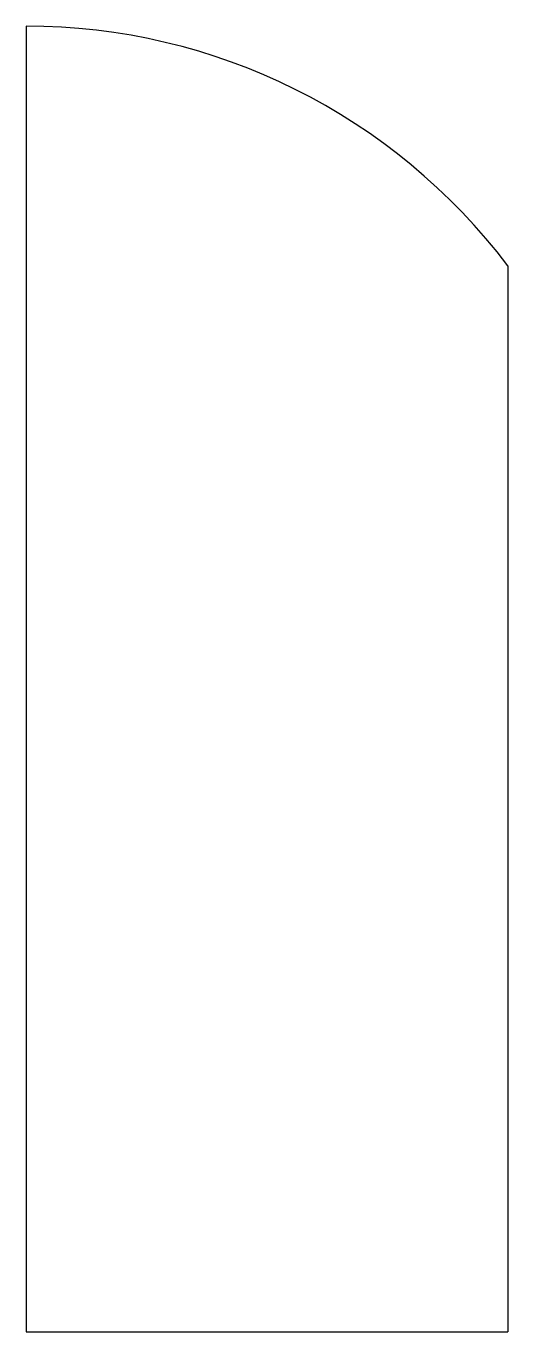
# Model space of a CAD drawing. Extents: x -2294 to -2198, y 1118 to 1378.
import ezdxf

# ---------------------------------------------------------------- set-up
doc = ezdxf.new("R2010")
doc.units = 0
doc.header["$LTSCALE"] = 12
doc.header["$MEASUREMENT"] = 0
doc.layers.add('ROOF', color=140, linetype='CONTINUOUS')

msp = doc.modelspace()

# ---------------------------------------------------------------- linework, layer by layer
at = {"layer": 'ROOF'}
for p, q in [((-2294.19, 1377.8), (-2294.19, 1117.8)), ((-2198.19, 1330.04), (-2198.19, 1117.8)), ((-2294.19, 1117.8), (-2198.19, 1117.8))]:
    msp.add_line(p, q, dxfattribs=at)
msp.add_lwpolyline([(-2198.19, 1330.04, 0.234975), (-2294.19, 1377.8)], format="xyb", dxfattribs=at)

doc.saveas('drawing.dxf')
